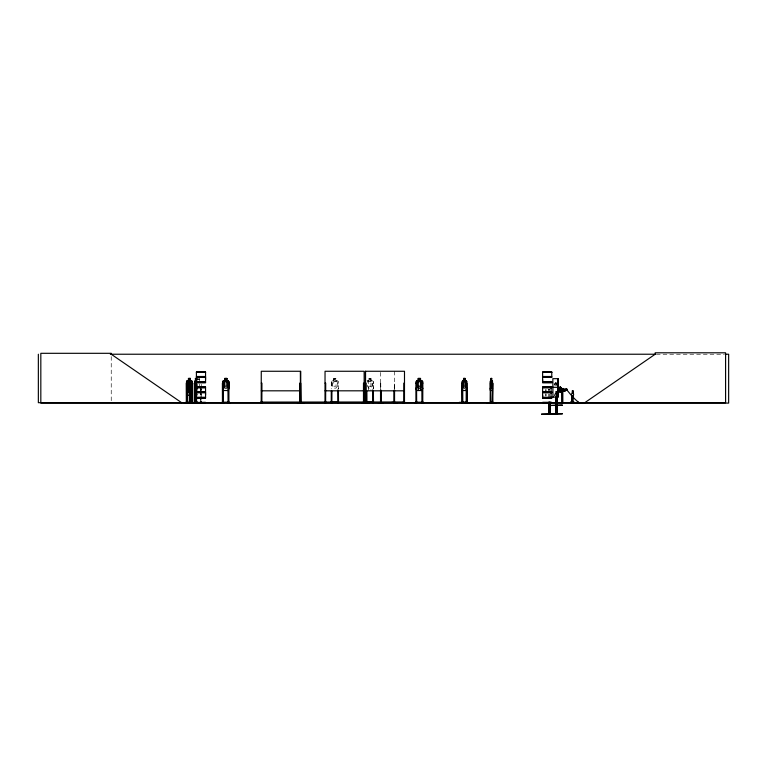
<?xml version="1.0" encoding="UTF-8"?>
<svg xmlns="http://www.w3.org/2000/svg" width="767" height="767" viewBox="0 0 767 767"><rect width="100%" height="100%" fill="white"/><g stroke="black" fill="none" stroke-linecap="round" stroke-linejoin="round"><path stroke-width="0.58" stroke-dasharray="3.83 2.88" d="M200.628 390.441L201.04 388.898L200.666 390.528M337.643 390.441L338.439 388.121M372.522 390.441L373.318 388.121L373.318 381.707M336.032 378.495L333.789 378.495L333.712 380.825L332.59 381.707L332.59 386.194L333.789 388.121L336.032 388.121L337.24 386.194L337.24 381.707L336.032 380.902L336.119 378.419L333.712 378.419L333.789 380.902L332.073 380.825L331.306 381.688L331.267 388.888M656.37 354.229L723.914 354.229M368.678 390.441L368.591 378.419L370.998 378.419L370.998 380.825M368.668 378.495L370.921 378.495L370.921 390.441M336.119 380.825L337.672 380.825L338.525 381.669L338.439 388.888M366.952 380.825L368.678 380.825L367.47 381.707L367.47 386.194L368.678 388.121L370.921 388.121L372.12 386.194L372.12 381.707L370.921 380.902L372.551 380.825L373.404 381.669L373.395 388.888M332.111 380.902L337.643 380.902L338.439 381.707M367.393 380.902L372.522 380.902M368.678 381.707L370.921 381.707M331.267 383.145L331.929 383.145L331.929 388.888M338.439 383.145L337.777 383.145L337.777 388.888M373.395 383.145L372.733 383.145L372.733 388.888M380.547 383.145L380.969 389.032M368.678 386.194L370.921 386.194M548.721 389.3L549.805 389.3M549.805 389.358L548.798 389.358L548.798 392.848M556.784 383.03L556.784 385.35M556.784 391.17L556.784 396.338M556.209 383.03L556.209 385.35M556.209 391.17L556.209 396.338M555.778 383.03L555.778 385.35M555.778 391.17L555.778 396.338M549.23 389.358L549.23 392.848M549.23 394.008L549.23 398.658M548.798 394.008L548.798 398.658M545.97 389.492L545.97 392.752M545.97 393.835L545.97 396.012M545.864 389.492L545.864 392.752M545.864 393.835L545.864 396.012M394.554 389.032L394.554 383.145L394.133 389.032M394.372 371.266L394.372 389.665M380.787 383.145L380.729 389.032M380.547 372.417L380.547 389.665M331.392 381.717L331.392 388.121M201.242 384.296L201.242 387.747M201.242 388.888L201.242 392.34M201.242 393.49L201.242 398.092M201.079 386.597L201.079 390.039M201.079 391.189L201.079 395.791M201.079 396.942L201.079 400.393M200.733 386.597L200.733 390.039M200.733 391.189L200.733 395.791M200.733 396.942L200.733 400.393M200.57 386.597L200.57 390.039M200.57 391.189L200.57 395.791M200.57 396.942L200.57 400.393M199.449 378.419L199.439 380.902M199.439 383.951L199.439 386.194M111.234 356.597L111.234 401.505M555.04 385.475A1.63 1.026 -90 0 1 555.548 382.886A1.63 1.026 -90 0 1 556.871 384.622L556.708 384.622A1.63 1.026 -90 0 0 555.394 382.886A1.63 1.026 -90 0 0 554.886 385.475M555.193 396.002A1.63 1.026 -90 0 1 554.963 393.893A1.63 1.026 -90 0 1 556.267 393.25L556.104 393.25A1.63 1.026 -90 0 0 554.809 393.893A1.63 1.026 -90 0 0 555.04 396.002M556.449 396.06A1.63 1.026 -90 0 0 556.871 394.574L556.708 394.574A1.63 1.026 -90 0 1 556.296 396.06M199.132 378.898L198.02 378.898L198.02 379.703L199.132 379.703L199.132 378.898M335.639 378.898L334.191 378.898L334.191 379.703L335.639 379.703L335.639 378.898M370.519 378.898L369.071 378.898L369.071 379.703L370.519 379.703L370.519 378.898M336.032 381.707L333.789 381.707L333.789 386.194L336.032 386.194L336.032 381.707M549.047 389.665L548.491 389.866L549.047 389.665M197.646 380.02L197.646 378.419L197.598 380.02"/><path stroke-width="1.15" d="M205.546 395.015L205.546 392.771L196.41 392.771M205.546 379.636L205.546 377.393L196.41 377.393M551.761 397.258L542.614 397.258L542.624 395.015M551.761 381.88L542.614 381.88L542.624 379.636M561.089 388.888L560.14 386.99L560.466 391.985L561.914 389.147L561.904 390.269L560.552 390.202L560.552 388.984L560.14 391.985L562.825 390.777L562.825 402.589M297.203 402.675L304.537 402.675M361.756 402.675L369.08 402.675M561.914 389.147L560.61 389.147L560.6 390.269L560.466 386.99L561.837 389.502M195.844 387.258L196.333 386.338M572.422 390.556L572.997 390.767L573.064 393.107A1.63 1.016 -90 0 1 573.352 395.667L573.064 401.956L572.048 401.956L571.837 395.667A1.63 1.016 -90 0 1 572.124 393.107L572.383 390.643M572.393 401.304L571.741 401.16L572.47 401.323M572.345 401.246L571.952 401.304M492.193 390.528L492.452 388.131M492.529 388.131L492.27 390.528L490.401 390.528L490.171 381.688L491.005 380.825L491.005 378.419L491.743 378.495L491.666 388.121L490.957 388.121L490.573 386.194L490.573 381.707L490.928 378.419L491.772 378.419M194.655 387.354L194.991 384.948M189.842 400.71L192.028 400.71L192.354 381.669L191.673 380.825L190.369 380.825L190.369 378.419L188.5 378.495L188.433 380.825M192.028 400.71L192.268 398.313M486.834 402.589L496.144 402.589M378.006 402.589L383.174 402.589M571.971 400.997L572.297 401.016M572.316 401.16L571.827 401.352M572.326 401.16L572.163 401.304M466.173 390.441L466.7 388.121M466.211 390.528L466.815 388.131M191.865 396.376L191.414 398.303L190.571 398.303L190.465 388.601L191.443 388.601L191.865 391.889M459.289 402.32L469.73 402.637M490.487 380.825L490.209 402.694L490.736 401.975M228.24 390.528L229.007 388.131L228.969 381.669L228.211 380.825L223.264 380.902L222.545 381.688L223.245 390.528L228.269 390.528M197.071 397.968L194.971 397.968L194.732 395.561L194.617 381.688L195.47 380.825L195.393 378.419L196.314 378.419L195.422 378.495M194.77 389.128L195.048 388.265M566.382 389.952C565.03 392.34 564.474 387.373 566.314 389.252M421.994 390.441L422.761 388.121L422.051 390.528L416.606 390.528L415.896 388.131M189.919 400.71L189.641 391.87L190.542 391.007M189.641 391.87L189.928 391.007M260.761 402.675L260.866 402.081L404.573 401.975L404.602 402.589M324.949 402.589L324.882 402.081M331.133 402.589L331.191 401.975M365.303 402.589L365.217 401.975M404.487 402.694L404.497 371.266L365.399 371.266L365.456 402.694L365.293 383.145L366.07 383.145L366.108 402.589M558.194 388.083L559.622 389.732L560.073 388.744L558.04 386.395M560.169 388.879L558.194 386.395M195.499 380.902L195.067 386.194L195.997 390.489C197.042 382.139 197.004 399.521 196.007 391.563L195.336 393.816L195.643 385.859L196.505 385.859L196.505 388.265M462.031 402.694L462.002 381.688L462.568 380.825L462.002 388.131L462.491 390.528L466.269 390.528M566.228 389.051C565.471 392.512 569.114 388.466 566.228 389.051A138.041 17.871 63.9 0 0 578.5 402.167L577.417 402.167M571.032 402.685L583.006 402.57M572.23 402.665L572.642 401.63M582.872 402.665L576.669 402.474M186.64 386.367L187.253 385.504L191.731 385.504L192.402 386.357L191.683 385.504M186.697 386.395L187.282 385.59M186.563 402.694L186.496 381.688L187.158 380.825L191.645 380.902L192.296 381.707L192.21 402.694M189.487 395.13L187.186 395.206L186.592 392.819L186.611 381.717L187.186 380.902M222.66 381.717L223.302 380.902L224.721 380.825L224.721 378.419L226.869 378.419L226.869 380.825L228.25 380.825M558.194 391.103L559.728 389.521M557.695 391.86L559.661 389.598L557.695 387.325M558.021 392.819L560.188 390.508L559.574 389.521M558.175 392.819L560.188 390.508M188.577 385.59L187.618 386.386L187.618 390.882L188.577 392.8M188.5 378.495L188.548 380.902L187.579 381.707L187.579 386.194L188.548 388.121L190.35 388.121L191.328 386.194L191.328 381.707L190.35 380.902M420.546 380.825L420.527 378.419L418.207 378.419L418.207 380.825L417.123 381.707L417.123 386.194L418.283 388.121L420.45 388.121L421.61 386.194L421.61 381.707L420.45 380.902L422.042 380.825M584.78 402.694L655.191 354.229L655.191 352.801L725.592 352.801L725.592 402.694L38.35 402.694L38.35 354.229M560.735 390.269L565.432 390.269L565.432 390.777L560.14 391.985L561.933 391.18M416.539 402.637L416.481 401.975M560.14 391.985L565.432 390.269L560.466 391.985L563.189 390.269L563.189 388.543M110.333 354.229L655.555 354.229M725.055 354.229L728.65 354.229L728.65 403.097L40.824 403.097L40.824 353.309L111.234 353.309L111.234 354.229L181.635 402.694M196.4 371.985L205.566 371.985M542.605 371.985L551.77 371.985M200.321 372.35L201.644 372.35M546.526 372.35L547.849 372.35M196.419 372.426L205.546 372.426M542.624 372.426L551.751 372.426M196.342 376.808L205.614 376.808M542.547 376.808L551.818 376.808M196.342 377.086L205.614 377.086M542.547 377.086L551.818 377.086M551.761 377.393L542.614 377.393L542.614 381.88M188.433 378.419L190.417 378.419L190.417 380.825M463.584 378.419L465.233 378.419L465.176 380.902M224.76 378.495L226.792 378.495M466.815 402.694L466.815 381.669L466.259 380.825L465.166 380.825L465.914 381.707L465.914 386.194L465.118 388.121L463.642 388.121L462.846 386.194L463.642 378.419L465.176 378.495M491.081 378.898L491.081 379.703M187.11 380.825L188.481 380.825M196.247 380.825L196.87 380.825L194.828 380.902M416.634 380.825L418.283 380.825M491.695 380.825L492.529 381.669L492.51 402.694M490.42 380.902L492.251 380.902L492.51 381.707M194.617 381.688L194.444 402.589M418.283 381.707L420.45 381.707M466.758 381.669L466.192 380.825L462.53 380.902L463.642 380.825L463.699 378.495M196.41 381.88L205.556 381.88L205.556 377.393M196.342 382.196L205.614 382.196M542.547 382.196L551.818 382.196M196.342 382.474L205.614 382.474M542.547 382.474L551.818 382.474M196.41 382.791L205.556 382.791M542.614 382.791L551.761 382.791M188.509 383.107L190.484 383.107L190.417 385.59M192.249 383.145L191.558 383.145L191.558 386.597M228.902 383.145L228.192 383.145L228.24 402.694M261.269 383.145L261.93 383.145L261.854 402.694M300.367 383.145L299.696 383.145L299.629 402.694M300.741 383.145L300.99 402.694M325.045 383.145L325.707 383.145L325.63 402.694M364.143 383.145L363.481 383.145L363.481 402.694M404.497 383.145L403.835 383.145L403.758 402.694M415.935 383.145L416.644 383.145M422.905 383.145L422.205 383.145L422.195 402.694M462.031 383.145L462.664 383.145M194.914 384.948L196.985 384.948M194.943 385.024L196.956 385.024M418.283 386.194L420.45 386.194M196.419 386.999L205.546 386.999M542.624 386.999L551.751 386.999M195.815 387.143L205.566 387.124M542.605 387.124L551.77 387.124M195.499 387.354L205.566 387.306M542.605 387.354L551.77 387.354M552.844 387.316L558.136 387.316M196.4 387.527L205.566 387.517M542.605 387.517L551.77 387.527M196.419 387.805L205.546 387.805L205.546 391.86L196.41 391.86M551.751 387.805L542.624 387.805L542.624 391.86L551.761 391.86M186.544 388.131L187.138 390.528M196.285 388.121L195.269 388.16L195.825 391.007L195.288 393.682L195.671 395.561L196.477 395.561M490.238 388.131L490.477 390.528M194.971 388.265L196.985 388.265M560.735 388.543L564.052 388.543L564.052 390.269M190.494 388.677L191.414 388.677M560.236 388.744L560.648 389.195M191.261 389.08L190.724 389.08L191.261 389.885M560.552 389.578L561.223 389.578M187.09 390.528L190.552 390.528M261.269 390.815L300.367 390.815M325.045 390.815L364.143 390.815M365.399 390.815L404.497 390.815M563.333 390.777L565.432 390.777M192.268 391.851L191.367 391.007L191.328 386.386L190.369 385.59M189.861 391.084L192.009 391.084M190.571 391.889L191.414 391.889L191.414 396.376L190.571 396.376L190.571 391.889L189.545 389.665C188.874 393.471 186.467 392.042 189.133 389.128L187.934 386.386L189.516 388.591C190.139 384.909 192.555 386.405 189.928 389.147L190.753 390.882M196.342 392.177L205.614 392.177M542.547 392.177L551.818 392.177M196.342 392.455L205.614 392.455M542.547 392.455L551.818 392.455M551.761 392.771L542.614 392.771L542.614 397.258M573.064 393.107L572.997 390.767M195.547 394.65L194.703 393.797M195.01 394.564L195.575 394.564L195.547 397.047M196.822 394.564L196.4 397.047L195.47 397.047M196.323 394.65L196.975 394.65M571.837 395.667L572.124 401.956M195.575 396.97L196.371 396.97M551.042 397.095L551.157 387.316M552.844 397.095L558.136 397.095L558.136 378.668L552.844 378.668L552.959 397.095M196.41 397.258L205.556 397.258L205.556 392.771M196.342 397.574L205.614 397.574M542.547 397.574L551.818 397.574M194.991 397.891L205.614 397.852M542.547 397.852L551.818 397.852M196.41 398.159L205.556 398.159M542.614 398.159L551.761 398.159M189.861 400.623L192.009 400.623M571.118 402.474L571.118 401.63L572.287 401.63M187.052 401.975L186.247 401.975L186.247 402.694M189.861 401.975L189.286 402.694M192.306 401.975L191.491 401.975L191.501 402.694M194.828 401.975L194.243 402.694M196.275 401.975L195.48 401.975L195.489 402.694M196.534 401.975L196.851 402.694M223.168 401.975L222.325 401.975L222.325 402.694M228.125 401.975L228.969 401.975L228.969 402.694M422.128 401.975L422.981 401.975L422.914 402.694M461.983 401.975L462.712 401.975L462.712 402.694L462.664 388.888M466.278 401.975L467.007 401.975M492.798 401.975L492.251 402.694M186.908 402.186L191.961 402.186M194.55 402.186L196.803 402.186M223.053 402.186L228.24 402.186M332.006 402.186L337.701 402.186M366.952 402.186L372.657 402.186M416.644 402.186L422.195 402.186M462.52 402.186L466.47 402.186M490.458 402.186L492.51 402.186M205.546 402.378L184.157 402.694M227.243 402.694L230.666 402.637M391.927 402.32L397.22 402.675M416.893 402.282L414.899 402.694M422.042 402.637L423.998 402.589M542.624 402.378L551.751 402.378M196.4 402.493L205.566 402.502M542.605 402.493L551.77 402.493M555.711 403.912L557.293 403.912M548.721 412.569L550.303 412.569L550.303 413.787M555.711 412.569L557.293 412.569M422.31 402.637L422.272 383.145M194.703 402.637L194.76 398.092M560.14 386.99L561.214 388.888M196.908 389.147L196.429 385.859M560.466 386.99L561.367 388.888M364.248 402.589L364.143 371.266L325.045 371.266L324.997 402.694M194.655 393.768L195 394.65M222.622 388.121L223.302 390.441M462.05 388.121L462.549 390.528M195.566 402.589L195.547 398.092M200.542 402.646L200.58 401.975M195.039 397.968L194.732 387.354M573.697 402.474L573.697 401.63L572.527 401.63L572.527 402.301M573.572 401.63L573.572 402.301L571.233 402.301L571.233 401.63M572.201 402.301L572.201 400.882L571.645 400.882L571.645 402.301M572.115 400.882L572.115 402.301M571.741 400.882L571.741 402.301M562.633 388.543L562.633 390.269M562.115 391.956L562.115 402.589L562.038 390.777M558.031 378.668L558.031 397.095M557.216 396.99L557.216 413.787M556.784 396.99L556.784 412.627M556.209 396.99L556.209 413.787M555.778 396.99L555.72 414.199M550.236 402.157L550.236 413.787M549.805 402.157L549.805 413.787M549.23 402.157L549.23 413.787M548.798 402.157L548.741 414.199M492.769 402.694L492.75 383.145L492.27 402.694M492.596 401.975L492.635 402.694M490.679 390.039L490.707 402.694M490.564 401.975L490.535 402.694L490.439 383.145M467.007 402.694L466.95 383.145L466.326 383.145L466.278 402.694M466.624 401.975L466.681 402.694M466.518 388.888L466.47 402.694M462.472 383.145L462.52 402.694M462.223 388.888L462.309 402.694M462.175 401.975L462.175 402.694M422.751 402.694L422.838 381.669L422.023 380.825L416.663 380.902L415.896 381.688L415.935 402.694M422.742 401.975L422.742 402.694M420.45 390.528L420.469 378.495L418.283 378.495L418.283 390.528M416.567 383.145L416.644 402.694L416.711 401.975L415.858 401.975L415.858 402.694M416.097 401.975L416.088 402.694M403.912 401.975L403.912 402.694M403.068 402.081L403.068 402.694M394.554 390.211L394.554 402.694M394.315 390.211L394.315 402.694L394.286 401.975M394.133 390.211L394.104 402.694M380.969 390.202L380.998 402.694M380.787 390.202L380.815 402.694M380.71 401.975L380.7 402.694M380.547 390.202L380.528 402.694M373.395 391.189L373.491 402.694M373.318 401.975L373.318 402.694M372.81 401.975L372.81 402.694M372.733 391.189L372.657 402.694M366.875 391.189L366.952 402.694M366.799 401.975L366.799 402.694M366.214 391.189L366.29 402.694M365.984 401.975L365.993 402.694M365.552 371.266L365.552 402.694M364.066 401.975L364.028 402.694M363.405 401.975L363.405 402.694M338.439 391.189L338.515 402.694M338.362 401.975L338.362 402.694M337.777 391.189L337.854 402.694M337.701 401.975L337.701 402.694M332.006 401.975L332.006 402.694M331.929 391.189L331.852 402.694M331.267 391.189L331.267 402.694M325.783 401.975L325.783 402.694M325.122 401.975L325.122 402.694M300.741 371.266L300.741 402.694L300.664 401.975M300.453 402.694L300.367 371.266L261.269 371.266L261.211 402.694M300.29 401.975L300.29 402.694M299.782 401.975L299.772 402.694M262.295 402.081L262.295 402.694M262.007 401.975L262.007 402.694M261.192 401.975L261.163 402.694M228.902 381.707L228.902 402.694M228.7 401.975L228.681 402.694M228.307 383.145L228.413 402.694M226.831 378.419L226.754 380.902L227.866 381.707L227.866 386.194L226.792 388.121L224.798 388.121L223.724 386.194L223.724 381.707L224.798 380.902L224.798 378.495M224.05 402.694L220.714 402.694M223.168 402.694L223.101 383.145L222.392 383.145L222.449 402.694M222.986 383.145L222.9 402.694M222.612 401.975L222.593 402.694M201.299 401.975L201.299 402.694M201.146 401.975L201.213 402.694M200.973 401.975L201.079 402.694M200.839 401.975L200.82 402.694M200.733 401.975L200.676 402.694M197.109 401.975L197.061 402.694M196.716 386.194L196.247 378.419M196.764 401.975L196.803 402.694M196.592 398.092L196.563 402.694M196.218 398.092L196.275 402.694M196.055 398.092L196.112 402.694M195.949 401.975L195.969 402.694M195.71 398.092L195.815 402.694M195.077 389.272L195.077 393.768M194.76 385.446L194.291 383.145L194.406 402.694M194.626 401.975L194.588 402.694M192.095 383.145L192.095 386.597M192.095 400.393L192.095 402.694M191.99 383.145L191.961 402.694M191.712 383.145L191.75 391.189M191.75 399.243L191.721 402.694M191.558 400.393L191.654 402.694M189.794 383.145L189.823 402.694M189.65 401.975L189.65 402.694L189.545 383.145M189.315 383.145L189.315 402.694M186.908 402.694L186.995 383.145L186.314 383.145L186.352 402.694M186.841 383.145L186.841 386.597M186.841 393.49L186.755 402.694L186.736 401.975M559.833 388.591A1.429 0.901 -90 0 1 561.348 389.214M561.348 389.952A1.429 0.901 -90 0 1 560.035 390.834M563.592 389.329L563.592 389.329M560.648 389.981L559.92 390.365L560.648 389.981M205.566 372.148L196.4 372.139L196.419 376.492L205.556 376.492L205.556 372.158M551.77 372.148L542.605 372.139L542.624 376.492L551.761 376.492L551.761 372.158M190.034 378.898L188.864 378.898L188.864 379.703L190.034 379.703L190.034 378.898M196.151 378.898L195.633 379.703L196.151 378.898M226.438 378.898L225.153 378.898L225.153 379.703L226.438 379.703L226.438 378.898M420.067 378.898L418.677 378.898L418.677 379.703L420.067 379.703L420.067 378.898M464.85 378.898L463.901 378.898L463.901 379.703L464.85 379.703L464.85 378.898M190.35 381.707L188.548 381.707L188.548 386.194L190.35 386.194L190.35 381.707M196.285 381.707L195.499 381.707L195.499 386.194L196.285 386.194L196.285 381.707M226.792 381.707L224.798 381.707L224.798 386.194L226.792 386.194L226.792 381.707M465.118 381.707L463.642 381.707L463.642 386.194L465.118 386.194L465.118 381.707M491.666 381.707L490.957 381.707L490.957 386.194L491.666 386.194L491.666 381.707M190.053 383.586L188.893 383.586L188.893 384.382L190.053 384.382L190.053 383.586M190.369 386.386L188.577 386.386L188.577 390.882L190.369 390.882L190.369 386.386M194.617 388.131L194.722 389.732L194.617 388.131M196.477 389.147L195.671 389.147L195.671 393.634L196.477 393.634L196.477 389.147M562.345 405.139L548.52 405.542L562.345 405.139M562.345 413.787L541.54 414.199L562.345 413.787M560.725 390.595A1.429 0.901 -90 0 0 560.313 388.217A1.429 0.901 -90 0 0 559.22 389.972A1.429 0.901 -90 0 0 560.725 390.595"/></g></svg>
